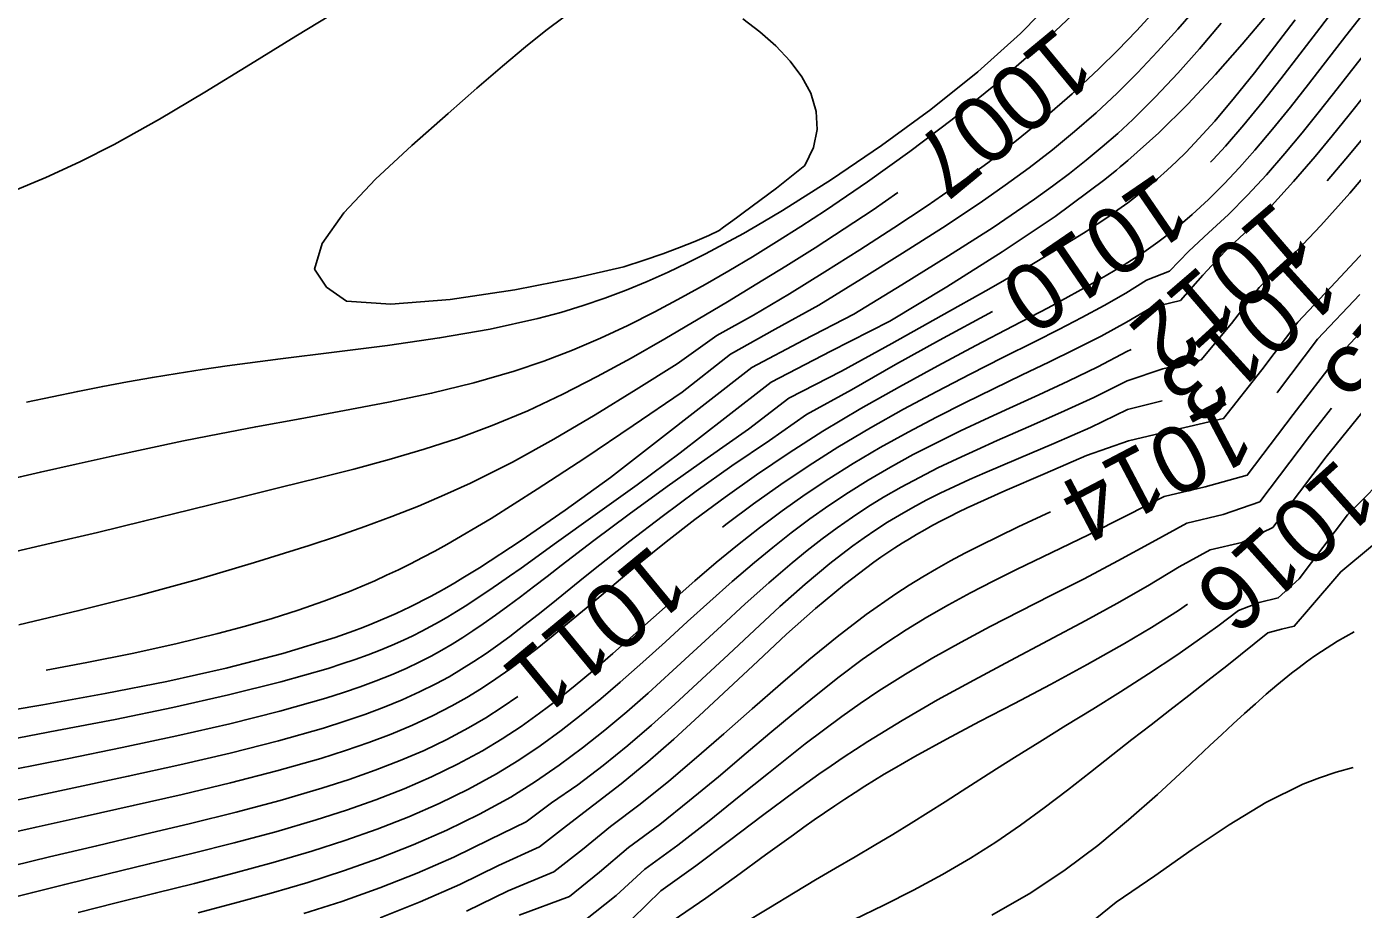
# Model space of a CAD drawing. Extents: x 1969999 to 1995709, y 501250 to 517050.
# Drawn here: x 1970291.84 to 1970319.78, y 503166.29 to 503184.92 of the extents above; entities that cross this region are included whole.
import ezdxf

# ---------------------------------------------------------------- set-up
doc = ezdxf.new("R2010")
doc.units = 0
doc.layers.add('DT_X_Contour_Major', color=7, linetype='Continuous')
doc.layers.add('DT_X_Contour_Minor', color=7, linetype='Continuous')

msp = doc.modelspace()

# ---------------------------------------------------------------- linework, layer by layer
at = {"layer": 'DT_X_Contour_Major'}
for points in [[(1970316.795, 503182.056), (1970316.851, 503182.115), (1970317.109, 503182.398), (1970317.493, 503182.844), (1970317.88, 503183.318), (1970318.274, 503183.817), (1970318.677, 503184.34), (1970319.093, 503184.884), (1970319.527, 503185.445), (1970320.126, 503186.206)], [(1970313.568, 503185.575), (1970312.79, 503184.771), (1970311.888, 503183.964), (1970310.899, 503183.171), (1970309.859, 503182.408), (1970308.805, 503181.693), (1970307.773, 503181.042), (1970307.354, 503180.793), (1970306.945, 503180.557), (1970306.543, 503180.334), (1970306.146, 503180.124), (1970305.752, 503179.926), (1970305.361, 503179.739), (1970304.92, 503179.542), (1970304.477, 503179.359), (1970304.028, 503179.189), (1970303.57, 503179.033), (1970303.1, 503178.889), (1970302.615, 503178.759), (1970301.607, 503178.537), (1970300.544, 503178.352), (1970299.442, 503178.194), (1970298.317, 503178.051), (1970297.187, 503177.911), (1970296.066, 503177.763), (1970295.537, 503177.686), (1970295.012, 503177.604), (1970294.489, 503177.517), (1970293.966, 503177.425), (1970293.443, 503177.327), (1970292.915, 503177.223), (1970291.832, 503176.995)], [(1970284.377, 503180.279), (1970284.926, 503180.282), (1970285.797, 503180.308), (1970286.676, 503180.361), (1970287.56, 503180.448), (1970288.442, 503180.576), (1970289.317, 503180.75), (1970290.058, 503180.941), (1970290.791, 503181.169), (1970291.519, 503181.433), (1970292.242, 503181.733), (1970292.963, 503182.066), (1970293.683, 503182.432), (1970294.639, 503182.964), (1970295.596, 503183.534), (1970296.554, 503184.125), (1970297.514, 503184.72), (1970298.477, 503185.302)], [(1970292.251, 503171.346), (1970293.104, 503171.504), (1970294.061, 503171.697), (1970294.984, 503171.901), (1970295.869, 503172.116), (1970296.448, 503172.27), (1970297.011, 503172.433), (1970297.562, 503172.608), (1970298.104, 503172.797), (1970298.641, 503173.004), (1970299.177, 503173.231), (1970299.426, 503173.344), (1970299.677, 503173.463), (1970299.929, 503173.587), (1970300.183, 503173.717), (1970300.439, 503173.853), (1970300.698, 503173.996), (1970301.632, 503174.545), (1970302.602, 503175.158), (1970303.602, 503175.818), (1970304.622, 503176.505), (1970305.654, 503177.209), (1970306.676, 503178.007), (1970307.614, 503178.533), (1970308.535, 503179.044), (1970309.432, 503179.598), (1970310.303, 503180.14), (1970311.142, 503180.674), (1970311.938, 503181.202), (1970312.467, 503181.571), (1970312.973, 503181.942), (1970313.459, 503182.319), (1970313.928, 503182.704), (1970314.382, 503183.101), (1970314.822, 503183.512), (1970315.253, 503183.943), (1970315.678, 503184.392), (1970316.1, 503184.861), (1970316.523, 503185.349)], [(1970318.005, 503185.198), (1970317.458, 503184.545), (1970316.898, 503183.907), (1970316.316, 503183.285), (1970315.702, 503182.68), (1970315.047, 503182.092), (1970314.968, 503182.025), (1970314.888, 503181.958), (1970314.807, 503181.891), (1970314.644, 503181.759), (1970314.561, 503181.692), (1970313.52, 503180.916), (1970312.401, 503180.164), (1970311.231, 503179.428), (1970310.035, 503178.705), (1970308.79, 503178.069), (1970307.528, 503177.417), (1970306.553, 503176.658), (1970305.614, 503175.926), (1970304.704, 503175.251), (1970303.825, 503174.623), (1970303.008, 503174.035), (1970302.26, 503173.498), (1970302.019, 503173.328), (1970301.786, 503173.165), (1970301.558, 503173.009), (1970301.336, 503172.86), (1970301.117, 503172.717), (1970300.9, 503172.581), (1970300.718, 503172.471), (1970300.535, 503172.365), (1970300.351, 503172.263), (1970300.165, 503172.165), (1970299.976, 503172.07), (1970299.782, 503171.978), (1970299.542, 503171.871), (1970299.292, 503171.767), (1970299.034, 503171.667), (1970298.765, 503171.569), (1970298.484, 503171.474), (1970298.192, 503171.38), (1970297.193, 503171.094), (1970296.093, 503170.82), (1970294.921, 503170.557), (1970293.705, 503170.306), (1970292.476, 503170.068), (1970291.263, 503169.841)], [(1970306.503, 503174.358), (1970306.606, 503174.438), (1970307.162, 503174.853), (1970307.736, 503175.261), (1970308.329, 503175.661), (1970308.938, 503176.048), (1970309.623, 503176.455), (1970310.319, 503176.846), (1970311.022, 503177.222), (1970311.724, 503177.585), (1970312.417, 503177.936), (1970313.096, 503178.278), (1970313.594, 503178.529), (1970314.079, 503178.78), (1970314.549, 503179.035), (1970315.005, 503179.296), (1970315.446, 503179.57), (1970315.927, 503179.761), (1970316.332, 503180.183), (1970316.753, 503180.569), (1970317.17, 503180.957), (1970317.575, 503181.366), (1970317.969, 503181.794), (1970318.357, 503182.239), (1970318.724, 503182.681), (1970319.092, 503183.137), (1970319.461, 503183.605), (1970320.219, 503184.573)], [(1970319.253, 503181.666), (1970319.647, 503182.129), (1970320, 503182.557)], [(1970291.395, 503173.796), (1970292.358, 503174.02), (1970293.329, 503174.25), (1970294.304, 503174.486), (1970295.278, 503174.725), (1970296.245, 503174.964), (1970297.201, 503175.2), (1970297.974, 503175.392), (1970298.735, 503175.586), (1970299.483, 503175.788), (1970300.22, 503176.004), (1970300.943, 503176.24), (1970301.653, 503176.502), (1970302.404, 503176.817), (1970303.141, 503177.164), (1970303.867, 503177.536), (1970304.582, 503177.928), (1970305.29, 503178.333), (1970305.993, 503178.746), (1970306.612, 503179.116), (1970307.229, 503179.489), (1970307.844, 503179.868), (1970308.458, 503180.254), (1970309.07, 503180.65), (1970309.68, 503181.056), (1970310.2, 503181.416)], [(1970319.938, 503179.264), (1970319.049, 503178.324), (1970318.206, 503177.209), (1970318.192, 503177.19)], [(1970291.191, 503168.509), (1970293.979, 503169.104), (1970295.067, 503169.344), (1970296.131, 503169.594), (1970297.148, 503169.853), (1970298.094, 503170.123), (1970298.542, 503170.265), (1970298.967, 503170.41), (1970299.371, 503170.562), (1970299.754, 503170.719), (1970300.119, 503170.883), (1970300.466, 503171.056), (1970300.741, 503171.205), (1970301.007, 503171.362), (1970301.266, 503171.524), (1970301.521, 503171.694), (1970301.772, 503171.871), (1970302.023, 503172.055), (1970302.321, 503172.282), (1970302.623, 503172.52), (1970302.931, 503172.767), (1970303.578, 503173.291), (1970303.921, 503173.567), (1970304.554, 503174.066), (1970305.231, 503174.585), (1970305.95, 503175.116), (1970306.705, 503175.652), (1970307.493, 503176.185), (1970308.273, 503176.739), (1970309.226, 503177.26), (1970310.155, 503177.791), (1970311.077, 503178.301), (1970312.197, 503178.909)], [(1970292.923, 503166.234), (1970293.728, 503166.436), (1970294.549, 503166.639), (1970295.378, 503166.846), (1970296.209, 503167.061), (1970297.035, 503167.286), (1970297.849, 503167.526), (1970298.547, 503167.751), (1970299.23, 503167.992), (1970299.893, 503168.252), (1970300.534, 503168.531), (1970301.152, 503168.832), (1970301.744, 503169.158), (1970302.213, 503169.446), (1970302.665, 503169.75), (1970303.102, 503170.068), (1970303.527, 503170.399), (1970303.943, 503170.74), (1970304.352, 503171.09), (1970304.829, 503171.512), (1970305.301, 503171.94), (1970305.77, 503172.368), (1970306.238, 503172.793), (1970306.707, 503173.211), (1970307.179, 503173.616), (1970307.564, 503173.933), (1970307.954, 503174.239), (1970308.349, 503174.534), (1970308.75, 503174.818), (1970309.16, 503175.091), (1970309.578, 503175.352), (1970310.047, 503175.626), (1970310.528, 503175.889), (1970311.019, 503176.142), (1970311.521, 503176.389), (1970312.033, 503176.632), (1970312.554, 503176.872), (1970313.17, 503177.153), (1970313.792, 503177.441), (1970314.414, 503177.744), (1970315.03, 503178.067), (1970315.118, 503178.106)], [(1970297.683, 503166.208), (1970298.483, 503166.466), (1970299.281, 503166.749), (1970300.071, 503167.059), (1970300.846, 503167.399), (1970301.6, 503167.771), (1970302.366, 503168.145), (1970302.9, 503168.542), (1970303.454, 503168.928), (1970303.989, 503169.333), (1970304.507, 503169.753), (1970305.011, 503170.185), (1970305.504, 503170.625), (1970306.073, 503171.151), (1970306.631, 503171.674), (1970307.178, 503172.189), (1970307.716, 503172.686), (1970308.247, 503173.157), (1970308.77, 503173.595), (1970309.011, 503173.784), (1970309.252, 503173.965), (1970309.494, 503174.138), (1970309.737, 503174.304), (1970309.984, 503174.462), (1970310.235, 503174.614), (1970310.515, 503174.773), (1970310.802, 503174.927), (1970311.096, 503175.075), (1970311.399, 503175.22), (1970311.712, 503175.364), (1970312.035, 503175.506), (1970312.745, 503175.808), (1970313.492, 503176.124), (1970314.263, 503176.465), (1970315.044, 503176.842), (1970315.774, 503177.023)], [(1970303.584, 503166.05), (1970304.261, 503166.592), (1970304.872, 503167.146), (1970305.562, 503167.654), (1970306.223, 503168.166), (1970306.858, 503168.675), (1970307.473, 503169.171), (1970307.864, 503169.483), (1970308.25, 503169.786), (1970308.634, 503170.079), (1970309.018, 503170.364), (1970309.406, 503170.639), (1970309.801, 503170.905), (1970310.362, 503171.261), (1970310.941, 503171.603), (1970311.537, 503171.936), (1970312.151, 503172.264), (1970312.781, 503172.59), (1970313.428, 503172.919), (1970314.127, 503173.273), (1970314.841, 503173.646), (1970315.564, 503174.046), (1970316.296, 503174.446), (1970317.062, 503174.624), (1970317.829, 503174.896), (1970318.879, 503176.282), (1970319.344, 503176.869)], [(1970313.416, 503174.682), (1970312.739, 503174.365), (1970311.923, 503173.968), (1970311.614, 503173.809), (1970311.312, 503173.647), (1970311.016, 503173.48), (1970310.726, 503173.31), (1970310.44, 503173.134), (1970310.159, 503172.951), (1970309.536, 503172.515), (1970308.926, 503172.048), (1970308.326, 503171.558), (1970307.73, 503171.049), (1970307.134, 503170.527), (1970306.533, 503169.997), (1970305.959, 503169.498), (1970305.372, 503169.002), (1970304.77, 503168.516), (1970304.148, 503168.044), (1970303.557, 503167.559), (1970302.949, 503167.088), (1970301.986, 503166.692), (1970301.108, 503166.261)], [(1970309.268, 503166.078), (1970309.909, 503166.389), (1970310.535, 503166.705), (1970311.145, 503167.032), (1970311.735, 503167.375), (1970312.269, 503167.717), (1970312.785, 503168.073), (1970313.287, 503168.441), (1970313.778, 503168.814), (1970314.259, 503169.19), (1970314.733, 503169.563), (1970315.137, 503169.878), (1970315.538, 503170.19), (1970315.938, 503170.5), (1970316.338, 503170.81), (1970316.738, 503171.122), (1970317.138, 503171.438), (1970317.424, 503171.666), (1970317.712, 503171.897), (1970318.001, 503172.133), (1970318.286, 503172.209), (1970318.558, 503172.271), (1970318.859, 503172.623), (1970319.537, 503173.42), (1970320.208, 503173.971)], [(1970305.464, 503166.06), (1970306.152, 503166.531), (1970306.801, 503166.996), (1970307.415, 503167.446), (1970307.999, 503167.872), (1970308.221, 503168.031), (1970308.44, 503168.185), (1970308.657, 503168.335), (1970308.872, 503168.481), (1970309.086, 503168.624), (1970309.301, 503168.764), (1970309.504, 503168.893), (1970309.709, 503169.02), (1970309.916, 503169.147), (1970310.126, 503169.272), (1970310.341, 503169.397), (1970310.56, 503169.521), (1970311.224, 503169.885), (1970311.926, 503170.257), (1970312.66, 503170.64), (1970313.418, 503171.039), (1970314.194, 503171.46), (1970314.982, 503171.907), (1970315.547, 503172.244), (1970316.116, 503172.604), (1970316.306, 503172.733)], [(1970291.55, 503167.218), (1970292.322, 503167.406), (1970293.317, 503167.641), (1970294.311, 503167.875), (1970295.293, 503168.109), (1970296.253, 503168.347), (1970297.179, 503168.594), (1970298.062, 503168.852), (1970298.638, 503169.037), (1970299.188, 503169.231), (1970299.714, 503169.435), (1970300.217, 503169.651), (1970300.696, 503169.881), (1970301.152, 503170.125), (1970301.514, 503170.339), (1970301.862, 503170.564), (1970302.189, 503170.791)], [(1970314.029, 503165.822), (1970314.801, 503166.451), (1970315.617, 503167.005), (1970316.407, 503167.557), (1970317.183, 503168.081), (1970317.957, 503168.55), (1970318.74, 503168.938), (1970319.086, 503169.074), (1970319.438, 503169.19), (1970319.797, 503169.287)]]:
    msp.add_lwpolyline(points, dxfattribs=at)
at = {"layer": 'DT_X_Contour_Minor'}
for points in [[(1970291.349, 503167.88), (1970292.036, 503168.035), (1970293.051, 503168.259), (1970294.084, 503168.488), (1970295.118, 503168.722), (1970296.135, 503168.965), (1970297.114, 503169.218), (1970298.039, 503169.483), (1970298.559, 503169.647), (1970299.053, 503169.818), (1970299.523, 503169.996), (1970299.97, 503170.183), (1970300.396, 503170.38), (1970300.8, 503170.589), (1970301.12, 503170.77), (1970301.428, 503170.96), (1970301.728, 503171.159), (1970302.021, 503171.365), (1970302.31, 503171.58), (1970302.597, 503171.803), (1970302.937, 503172.077), (1970303.28, 503172.361), (1970303.629, 503172.654), (1970304.357, 503173.266), (1970304.74, 503173.584), (1970305.316, 503174.047), (1970305.924, 503174.518), (1970306.561, 503174.992), (1970307.225, 503175.465), (1970307.914, 503175.93), (1970308.623, 503176.386), (1970309.424, 503176.863), (1970310.235, 503177.323), (1970311.047, 503177.765), (1970311.847, 503178.189), (1970312.625, 503178.597), (1970313.369, 503178.988), (1970313.794, 503179.216), (1970314.202, 503179.44), (1970314.595, 503179.665), (1970314.972, 503179.894), (1970315.334, 503180.128), (1970315.681, 503180.372), (1970316.051, 503180.656), (1970316.405, 503180.956), (1970316.747, 503181.271), (1970317.08, 503181.602), (1970317.406, 503181.949), (1970317.729, 503182.313), (1970318.102, 503182.757), (1970318.478, 503183.222), (1970318.859, 503183.706), (1970319.647, 503184.724), (1970320.061, 503185.253)], [(1970315.625, 503185.256), (1970315.233, 503184.832), (1970314.839, 503184.422), (1970314.44, 503184.026), (1970313.878, 503183.503), (1970313.3, 503183), (1970312.706, 503182.516), (1970312.096, 503182.046), (1970311.468, 503181.589), (1970310.822, 503181.14), (1970310.12, 503180.673), (1970309.4, 503180.209), (1970308.666, 503179.747), (1970307.921, 503179.285), (1970307.162, 503178.835), (1970306.387, 503178.406), (1970305.55, 503177.805), (1970304.688, 503177.262), (1970303.822, 503176.729), (1970302.951, 503176.216), (1970302.076, 503175.733), (1970301.195, 503175.289), (1970300.648, 503175.039), (1970300.096, 503174.805), (1970299.538, 503174.585), (1970298.969, 503174.375), (1970298.389, 503174.173), (1970297.795, 503173.975), (1970296.64, 503173.611), (1970295.438, 503173.258), (1970294.202, 503172.919), (1970292.942, 503172.599), (1970291.671, 503172.3)], [(1970290.882, 503170.396), (1970292.181, 503170.614), (1970293.492, 503170.849), (1970294.79, 503171.105), (1970296.047, 503171.386), (1970297.239, 503171.694), (1970298.338, 503172.033), (1970298.537, 503172.102), (1970298.732, 503172.173), (1970298.924, 503172.245), (1970299.112, 503172.32), (1970299.297, 503172.396), (1970299.479, 503172.474), (1970299.627, 503172.541), (1970299.774, 503172.609), (1970299.92, 503172.679), (1970300.064, 503172.751), (1970300.209, 503172.824), (1970300.352, 503172.9), (1970300.522, 503172.992), (1970300.692, 503173.088), (1970300.863, 503173.186), (1970301.034, 503173.288), (1970301.207, 503173.393), (1970301.381, 503173.501), (1970302.264, 503174.077), (1970303.19, 503174.717), (1970304.142, 503175.405), (1970305.093, 503176.147), (1970307.126, 503177.729), (1970308.216, 503178.307), (1970309.276, 503178.85), (1970310.288, 503179.473), (1970311.271, 503180.082), (1970312.208, 503180.682), (1970313.083, 503181.277), (1970313.46, 503181.55), (1970313.822, 503181.823), (1970314.171, 503182.099), (1970314.509, 503182.38), (1970314.836, 503182.667), (1970315.154, 503182.962), (1970315.633, 503183.437), (1970316.101, 503183.934), (1970316.561, 503184.453), (1970317.02, 503184.994)], [(1970291.274, 503175.325), (1970292.129, 503175.521), (1970292.885, 503175.691), (1970293.639, 503175.858), (1970294.393, 503176.02), (1970295.148, 503176.178), (1970295.906, 503176.33), (1970296.668, 503176.477), (1970297.603, 503176.648), (1970298.537, 503176.818), (1970299.464, 503176.994), (1970300.374, 503177.186), (1970301.261, 503177.401), (1970302.115, 503177.647), (1970302.739, 503177.86), (1970303.343, 503178.093), (1970303.931, 503178.346), (1970304.508, 503178.617), (1970305.076, 503178.903), (1970305.639, 503179.203), (1970306.137, 503179.479), (1970306.636, 503179.766), (1970307.138, 503180.064), (1970307.644, 503180.375), (1970308.157, 503180.701), (1970308.678, 503181.042), (1970309.56, 503181.642), (1970310.454, 503182.282), (1970311.347, 503182.959), (1970312.224, 503183.667), (1970313.07, 503184.401), (1970313.87, 503185.156)], [(1970318.579, 503185.064), (1970318.142, 503184.491), (1970317.717, 503183.942), (1970317.298, 503183.42), (1970316.881, 503182.926), (1970316.462, 503182.464), (1970316.27, 503182.266), (1970316.075, 503182.075), (1970315.877, 503181.888), (1970315.674, 503181.707), (1970315.464, 503181.53), (1970315.249, 503181.357), (1970315.048, 503181.203), (1970314.84, 503181.051), (1970314.625, 503180.9), (1970314.402, 503180.75), (1970314.171, 503180.599), (1970313.931, 503180.447), (1970313.063, 503179.924), (1970312.116, 503179.382), (1970311.112, 503178.82), (1970310.074, 503178.236), (1970309.015, 503177.65), (1970307.907, 503177.084), (1970307.055, 503176.424), (1970306.181, 503175.816), (1970305.336, 503175.219), (1970304.537, 503174.635), (1970303.791, 503174.075), (1970303.103, 503173.549), (1970302.807, 503173.321), (1970302.522, 503173.102), (1970302.248, 503172.892), (1970301.981, 503172.692), (1970301.72, 503172.501), (1970301.462, 503172.319), (1970301.246, 503172.171), (1970301.029, 503172.03), (1970300.811, 503171.894), (1970300.589, 503171.764), (1970300.362, 503171.639), (1970300.129, 503171.519), (1970299.836, 503171.38), (1970299.529, 503171.246), (1970299.208, 503171.117), (1970298.871, 503170.993), (1970298.516, 503170.872), (1970298.143, 503170.753), (1970297.174, 503170.477), (1970296.118, 503170.211), (1970295.001, 503169.956), (1970293.851, 503169.709), (1970292.693, 503169.473), (1970291.556, 503169.246)], [(1970298.157, 503179.42), (1970297.908, 503179.805), (1970298.065, 503180.346), (1970298.526, 503180.992), (1970299.19, 503181.697), (1970299.955, 503182.412), (1970300.72, 503183.087), (1970301.331, 503183.62), (1970301.871, 503184.087), (1970302.352, 503184.492), (1970302.782, 503184.836), (1970303.171, 503185.124)], [(1970306.931, 503185.082), (1970307.293, 503184.811), (1970307.631, 503184.513), (1970307.931, 503184.192), (1970308.18, 503183.857), (1970308.366, 503183.512), (1970308.483, 503183.13), (1970308.503, 503182.747), (1970308.423, 503182.366), (1970308.24, 503181.99), (1970307.645, 503181.509), (1970306.938, 503180.988), (1970306.827, 503180.907), (1970306.726, 503180.831), (1970306.623, 503180.757), (1970306.527, 503180.686), (1970306.433, 503180.616), (1970306.218, 503180.509), (1970305.925, 503180.385), (1970305.602, 503180.258), (1970305.246, 503180.127), (1970304.855, 503179.99), (1970304.423, 503179.848), (1970303.416, 503179.617), (1970302.129, 503179.369), (1970300.762, 503179.165), (1970299.512, 503179.065), (1970298.578, 503179.13), (1970298.157, 503179.42)], [(1970291.304, 503166.482), (1970291.968, 503166.654), (1970292.643, 503166.824), (1970293.526, 503167.04), (1970294.421, 503167.255), (1970295.32, 503167.474), (1970296.213, 503167.7), (1970297.089, 503167.936), (1970297.941, 503168.186), (1970298.582, 503168.393), (1970299.2, 503168.611), (1970299.796, 503168.843), (1970300.37, 503169.091), (1970300.919, 503169.357), (1970301.444, 503169.642), (1970301.859, 503169.892), (1970302.26, 503170.156), (1970302.648, 503170.433), (1970303.026, 503170.72), (1970303.397, 503171.017), (1970303.763, 503171.323), (1970304.192, 503171.694), (1970304.621, 503172.073), (1970305.051, 503172.457), (1970305.484, 503172.843), (1970305.923, 503173.229), (1970306.371, 503173.611), (1970306.824, 503173.982), (1970307.287, 503174.346), (1970307.762, 503174.701), (1970308.248, 503175.047), (1970308.747, 503175.382), (1970309.258, 503175.704), (1970309.831, 503176.043), (1970310.417, 503176.367), (1970311.013, 503176.68), (1970311.614, 503176.984), (1970312.219, 503177.28), (1970312.823, 503177.571), (1970313.384, 503177.841), (1970313.94, 503178.112), (1970314.487, 503178.392), (1970315.023, 503178.686), (1970315.545, 503178.996), (1970316.157, 503179.138), (1970316.63, 503179.672), (1970317.103, 503180.181), (1970317.6, 503180.649), (1970318.079, 503181.14), (1970318.544, 503181.651), (1970318.996, 503182.178), (1970319.358, 503182.616), (1970319.716, 503183.06), (1970320.073, 503183.51)], [(1970295.455, 503166.223), (1970296.223, 503166.425), (1970296.994, 503166.638), (1970297.764, 503166.866), (1970298.516, 503167.109), (1970299.258, 503167.372), (1970299.985, 503167.657), (1970300.695, 503167.967), (1970301.381, 503168.304), (1970302.047, 503168.665), (1970302.563, 503168.997), (1970303.066, 503169.342), (1970303.553, 503169.703), (1970304.025, 503170.078), (1970304.486, 503170.464), (1970304.937, 503170.859), (1970305.461, 503171.333), (1970305.975, 503171.809), (1970306.483, 503172.28), (1970306.985, 503172.742), (1970307.482, 503173.187), (1970307.975, 503173.61), (1970308.29, 503173.867), (1970308.606, 503174.113), (1970308.923, 503174.347), (1970309.244, 503174.572), (1970309.57, 503174.786), (1970309.902, 503174.991), (1970310.274, 503175.205), (1970310.655, 503175.41), (1970311.047, 503175.609), (1970311.451, 503175.803), (1970311.866, 503175.994), (1970312.293, 503176.185), (1970312.957, 503176.474), (1970313.64, 503176.775), (1970314.336, 503177.096), (1970315.034, 503177.447), (1970315.785, 503177.701), (1970316.598, 503177.89), (1970317.233, 503178.653), (1970317.819, 503179.412), (1970318.484, 503180.053), (1970319.12, 503180.721), (1970319.728, 503181.405), (1970320.309, 503182.092)], [(1970299.29, 503166.12), (1970300.136, 503166.453), (1970300.972, 503166.821), (1970301.787, 503167.226), (1970302.65, 503167.616), (1970303.216, 503168.058), (1970303.794, 503168.5), (1970304.372, 503168.948), (1970304.933, 503169.413), (1970305.479, 503169.891), (1970306.014, 503170.378), (1970306.635, 503170.959), (1970307.248, 503171.536), (1970307.857, 503172.1), (1970308.465, 503172.642), (1970309.077, 503173.153), (1970309.696, 503173.623), (1970309.844, 503173.727), (1970309.992, 503173.828), (1970310.141, 503173.927), (1970310.292, 503174.023), (1970310.444, 503174.117), (1970310.598, 503174.208), (1970310.768, 503174.306), (1970310.941, 503174.401), (1970311.116, 503174.494), (1970311.294, 503174.586), (1970311.475, 503174.676), (1970311.66, 503174.765), (1970312.46, 503175.127), (1970313.304, 503175.489), (1970314.175, 503175.869), (1970315.064, 503176.184), (1970316.037, 503176.411), (1970317.066, 503176.65), (1970317.875, 503177.681), (1970318.635, 503178.685), (1970319.436, 503179.537), (1970320.227, 503180.382)], [(1970302.219, 503166.177), (1970303.278, 503166.572), (1970303.915, 503167.084), (1970304.527, 503167.601), (1970305.182, 503168.091), (1970305.812, 503168.591), (1970306.419, 503169.093), (1970307.008, 503169.59), (1970307.504, 503170.011), (1970307.993, 503170.421), (1970308.478, 503170.819), (1970308.962, 503171.201), (1970309.45, 503171.567), (1970309.945, 503171.914), (1970310.376, 503172.194), (1970310.816, 503172.462), (1970311.268, 503172.721), (1970311.732, 503172.972), (1970312.21, 503173.219), (1970312.704, 503173.465), (1970313.45, 503173.825), (1970314.223, 503174.199), (1970315.015, 503174.601), (1970315.818, 503175.01), (1970316.68, 503175.21), (1970317.566, 503175.456), (1970318.535, 503176.735), (1970319.451, 503177.932), (1970320.416, 503178.962)], [(1970304.6, 503166.096), (1970305.205, 503166.689), (1970305.943, 503167.219), (1970306.656, 503167.752), (1970307.35, 503168.277), (1970308.031, 503168.785), (1970308.285, 503168.969), (1970308.539, 503169.15), (1970308.793, 503169.327), (1970309.049, 503169.501), (1970309.306, 503169.672), (1970309.566, 503169.84), (1970310.291, 503170.284), (1970311.036, 503170.714), (1970311.8, 503171.134), (1970312.578, 503171.55), (1970313.367, 503171.967), (1970314.164, 503172.392), (1970314.817, 503172.748), (1970315.472, 503173.121), (1970316.128, 503173.52), (1970316.788, 503173.885), (1970317.451, 503174.039), (1970318.104, 503174.351), (1970319.233, 503175.843), (1970320.313, 503177.181)], [(1970306.899, 503165.97), (1970307.48, 503166.322), (1970308.037, 503166.66), (1970308.469, 503166.918), (1970308.889, 503167.166), (1970309.299, 503167.407), (1970309.699, 503167.644), (1970310.093, 503167.878), (1970310.48, 503168.114), (1970310.839, 503168.338), (1970311.197, 503168.566), (1970311.555, 503168.796), (1970312.283, 503169.263), (1970312.658, 503169.501), (1970313.192, 503169.833), (1970313.745, 503170.173), (1970314.312, 503170.522), (1970314.892, 503170.885), (1970315.483, 503171.265), (1970316.082, 503171.663), (1970316.513, 503171.961), (1970316.947, 503172.272), (1970317.385, 503172.601), (1970317.815, 503172.774), (1970318.221, 503172.868), (1970318.66, 503173.27), (1970319.68, 503174.617), (1970320.653, 503175.607)], [(1970312.184, 503166.174), (1970313.002, 503166.644), (1970313.73, 503167.129), (1970314.417, 503167.647), (1970315.065, 503168.183), (1970315.673, 503168.722), (1970316.245, 503169.251), (1970316.78, 503169.755), (1970317.03, 503169.989), (1970317.272, 503170.214), (1970317.508, 503170.43), (1970317.739, 503170.636), (1970317.965, 503170.834), (1970318.188, 503171.024), (1970318.346, 503171.153), (1970318.502, 503171.279), (1970318.659, 503171.4), (1970318.816, 503171.518), (1970318.973, 503171.631), (1970319.131, 503171.74), (1970319.471, 503171.957), (1970319.821, 503172.15)]]:
    msp.add_lwpolyline(points, dxfattribs=at)

# ---------------------------------------------------------------- texts
at = {"layer": 'DT_X_Contour_Major'}
for s, rotation, p in [('1007', 219.5978, (1970313.572, 503184.952)), ('1010', 214.3901, (1970315.7, 503181.871)), ('1012', 220.7273, (1970318.164, 503181.281)), ('1015', 229.6571, (1970321.742, 503180.752)), ('1013', 222.3274, (1970318.69, 503180.287)), ('1014', 207.7144, (1970317.188, 503177.141)), ('1016', 221.8453, (1970319.488, 503175.851)), ('1011', 219.5795, (1970305.023, 503174.03))]:
    msp.add_text(s, height=1.4, rotation=rotation, dxfattribs=at).set_placement(p)

doc.saveas('drawing.dxf')
